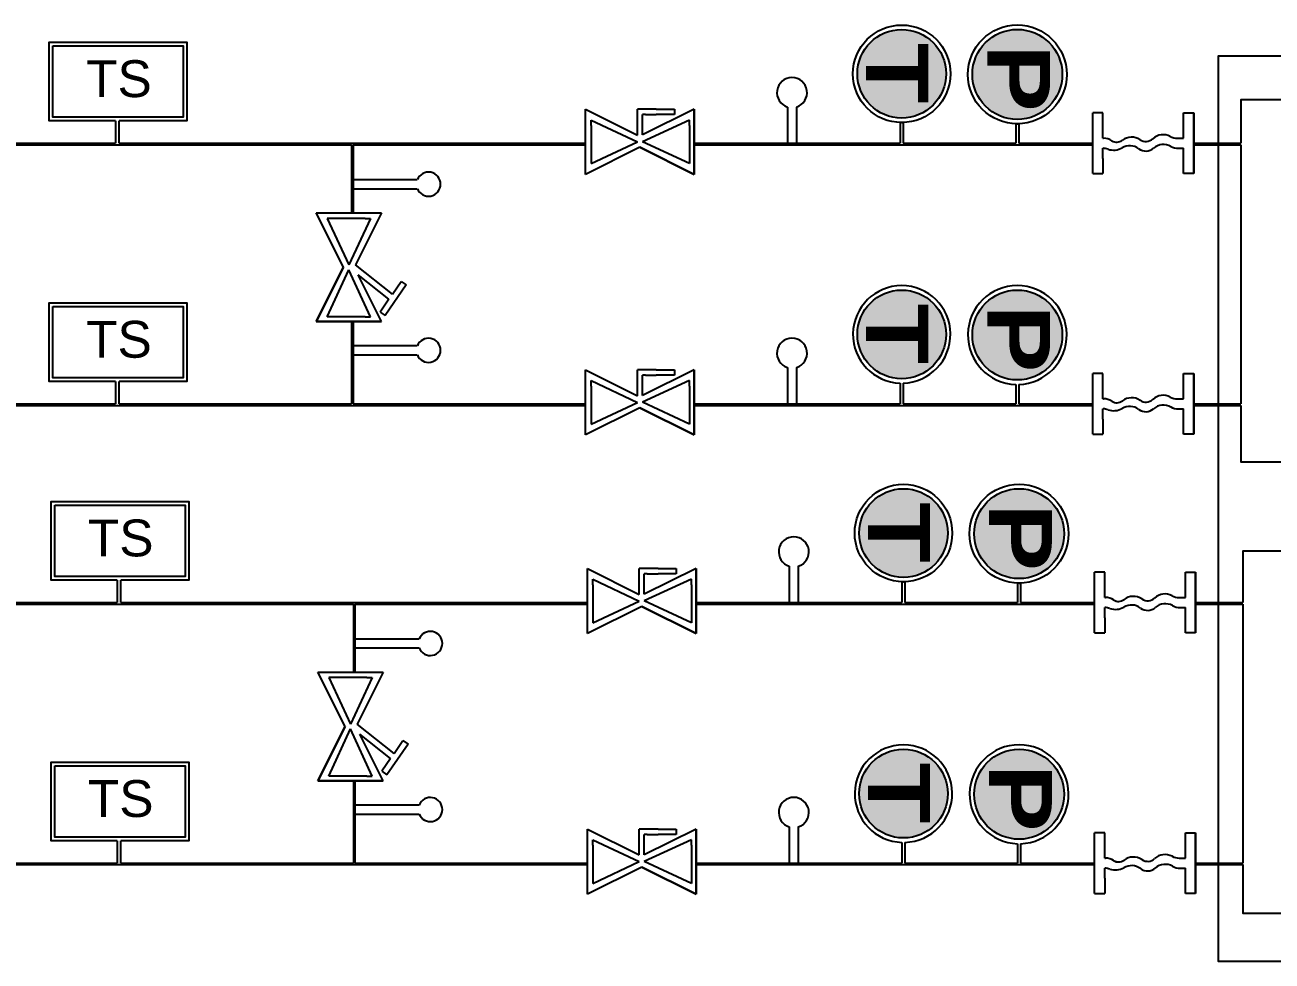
# Model space of a CAD drawing. Header units: millimetres. Extents: x -3738 to 3262, y -1370 to 2506.
# Drawn here: x 436.9 to 850.5, y 371 to 681.4 of the extents above; entities that cross this region are included whole.
import ezdxf

# ---------------------------------------------------------------- set-up
doc = ezdxf.new("R2010")
doc.units = ezdxf.units.MM
doc.styles.get("Standard").update_dxf_attribs({"font": 'arial.ttf'})

msp = doc.modelspace()

# ---------------------------------------------------------------- hatches: boundary and pattern name
h = msp.add_hatch(color=256)
h.set_gradient(color1=(255, 255, 255), tint=1)
h.paths.add_polyline_path([(712.94, 665.23, 1), (742.34, 665.23, 1)], flags=16)
h.paths.add_polyline_path([(701.8, 680.92), (701.8, 649.87), (752.63, 649.87), (752.63, 680.92)], flags=9)
h = msp.add_hatch(color=256)
h.set_gradient(color1=(255, 255, 255), tint=1)
h.paths.add_polyline_path([(712.94, 665.23, 1), (742.34, 665.23, 1)], flags=16)
h.paths.add_polyline_path([(701.8, 680.92), (701.8, 649.87), (752.63, 649.87), (752.63, 680.92)], flags=9)
h = msp.add_hatch(color=256)
h.set_gradient(color1=(255, 255, 255), tint=1)
h.paths.add_polyline_path([(751.07, 665.03, 1), (780.88, 665.03, 1)], flags=16)
h.paths.add_polyline_path([(741.74, 680), (741.74, 648.51), (793.29, 648.51), (793.29, 680)], flags=9)
h = msp.add_hatch(color=256)
h.set_gradient(color1=(255, 255, 255), tint=1)
h.paths.add_polyline_path([(751.07, 665.03, 1), (780.88, 665.03, 1)], flags=16)
h.paths.add_polyline_path([(741.74, 680), (741.74, 648.51), (793.29, 648.51), (793.29, 680)], flags=9)
h = msp.add_hatch(color=256)
h.set_gradient(color1=(255, 255, 255), tint=1)
h.paths.add_polyline_path([(712.94, 578.82, 1), (742.34, 578.82, 1)], flags=16)
h.paths.add_polyline_path([(701.8, 594.51), (701.8, 563.46), (752.63, 563.46), (752.63, 594.51)], flags=9)
h = msp.add_hatch(color=256)
h.set_gradient(color1=(255, 255, 255), tint=1)
h.paths.add_polyline_path([(712.94, 578.82, 1), (742.34, 578.82, 1)], flags=16)
h.paths.add_polyline_path([(701.8, 594.51), (701.8, 563.46), (752.63, 563.46), (752.63, 594.51)], flags=9)
h = msp.add_hatch(color=256)
h.set_gradient(color1=(255, 255, 255), tint=1)
h.paths.add_polyline_path([(751.07, 578.62, 1), (780.88, 578.62, 1)], flags=16)
h.paths.add_polyline_path([(741.74, 593.59), (741.74, 562.1), (793.29, 562.1), (793.29, 593.59)], flags=9)
h = msp.add_hatch(color=256)
h.set_gradient(color1=(255, 255, 255), tint=1)
h.paths.add_polyline_path([(751.07, 578.62, 1), (780.88, 578.62, 1)], flags=16)
h.paths.add_polyline_path([(741.74, 593.59), (741.74, 562.1), (793.29, 562.1), (793.29, 593.59)], flags=9)
h = msp.add_hatch(color=256)
h.set_gradient(color1=(255, 255, 255), tint=1)
h.paths.add_polyline_path([(713.53, 512.95, 1), (742.93, 512.95, 1)], flags=16)
h.paths.add_polyline_path([(702.39, 528.64), (702.39, 497.58), (753.22, 497.58), (753.22, 528.64)], flags=9)
h = msp.add_hatch(color=256)
h.set_gradient(color1=(255, 255, 255), tint=1)
h.paths.add_polyline_path([(713.53, 512.95, 1), (742.93, 512.95, 1)], flags=16)
h.paths.add_polyline_path([(702.39, 528.64), (702.39, 497.58), (753.22, 497.58), (753.22, 528.64)], flags=9)
h = msp.add_hatch(color=256)
h.set_gradient(color1=(255, 255, 255), tint=1)
h.paths.add_polyline_path([(751.66, 512.74, 1), (781.47, 512.74, 1)], flags=16)
h.paths.add_polyline_path([(742.33, 527.71), (742.33, 496.22), (793.88, 496.22), (793.88, 527.71)], flags=9)
h = msp.add_hatch(color=256)
h.set_gradient(color1=(255, 255, 255), tint=1)
h.paths.add_polyline_path([(751.66, 512.74, 1), (781.47, 512.74, 1)], flags=16)
h.paths.add_polyline_path([(742.33, 527.71), (742.33, 496.22), (793.88, 496.22), (793.88, 527.71)], flags=9)
h = msp.add_hatch(color=256)
h.set_gradient(color1=(255, 255, 255), tint=1)
h.paths.add_polyline_path([(713.53, 426.54, 1), (742.93, 426.54, 1)], flags=16)
h.paths.add_polyline_path([(702.39, 442.23), (702.39, 411.17), (753.22, 411.17), (753.22, 442.23)], flags=9)
h = msp.add_hatch(color=256)
h.set_gradient(color1=(255, 255, 255), tint=1)
h.paths.add_polyline_path([(713.53, 426.54, 1), (742.93, 426.54, 1)], flags=16)
h.paths.add_polyline_path([(702.39, 442.23), (702.39, 411.17), (753.22, 411.17), (753.22, 442.23)], flags=9)
h = msp.add_hatch(color=256)
h.set_gradient(color1=(255, 255, 255), tint=1)
h.paths.add_polyline_path([(751.66, 426.33, 1), (781.47, 426.33, 1)], flags=16)
h.paths.add_polyline_path([(742.33, 441.3), (742.33, 409.81), (793.88, 409.81), (793.88, 441.3)], flags=9)
h = msp.add_hatch(color=256)
h.set_gradient(color1=(255, 255, 255), tint=1)
h.paths.add_polyline_path([(751.66, 426.33, 1), (781.47, 426.33, 1)], flags=16)
h.paths.add_polyline_path([(742.33, 441.3), (742.33, 409.81), (793.88, 409.81), (793.88, 441.3)], flags=9)

# ---------------------------------------------------------------- linework, layer by layer
for p, q in [((689.75, 654.21), (689.75, 642.21)), ((692.75, 654.21), (692.75, 642.21)), ((466.89, 649.61), (466.89, 647.16)), ((468.11, 647.16), (468.11, 649.61)), ((622.8, 649.9), (622.8, 653.5)), ((622.8, 631.87), (622.8, 653.5)), ((622.8, 653.5), (640.02, 644.9)), ((622.8, 631.87), (622.8, 649.9)), ((624.6, 648.1), (624.6, 649.9)), ((624.6, 649.9), (640.02, 642.69)), ((640.02, 652.64), (640.02, 653.5)), ((646.23, 653.5), (640.02, 653.5)), ((640.02, 644.9), (640.02, 652.64)), ((658.85, 653.5), (641.63, 644.94)), ((641.63, 644.94), (641.63, 651.7)), ((642.63, 651.7), (641.63, 651.7)), ((657.28, 649.9), (641.63, 642.71)), ((642.63, 651.7), (646.23, 651.7)), ((646.23, 653.5), (652.23, 653.5)), ((652.23, 651.7), (646.23, 651.7)), ((652.23, 653.5), (652.23, 651.7)), ((657.28, 648.1), (657.28, 649.9)), ((658.85, 649.9), (658.85, 653.5)), ((658.85, 653.5), (658.85, 631.87)), ((658.85, 631.87), (658.85, 649.9)), ((791.03, 648.88), (791.03, 652.23)), ((791.03, 632.15), (791.03, 652.23)), ((794.37, 652.23), (791.03, 652.23)), ((794.37, 647.21), (794.37, 652.23)), ((821.15, 643.86), (821.15, 652.23)), ((821.15, 652.23), (824.5, 652.23)), ((824.5, 648.88), (824.5, 652.23)), ((824.5, 652.23), (824.5, 632.15)), ((466.89, 647.16), (466.89, 642.2)), ((468.11, 642.2), (468.11, 647.16)), ((624.6, 648.1), (624.6, 637.28)), ((657.28, 648.1), (657.28, 637.28)), ((727.64, 649.06), (727.14, 649.06)), ((727.14, 649.06), (727.14, 642.2)), ((727.64, 649.06), (728.14, 649.06)), ((728.14, 649.06), (728.14, 642.2)), ((765.98, 648.63), (765.48, 648.63)), ((765.48, 648.63), (765.48, 642.2)), ((765.98, 648.63), (766.48, 648.63)), ((766.48, 648.63), (766.48, 642.2)), ((791.03, 632.15), (791.03, 648.88)), ((794.37, 643.86), (794.37, 647.21)), ((824.5, 632.15), (824.5, 648.88)), ((624.6, 635.48), (640.02, 642.69)), ((657.28, 635.48), (641.63, 642.71)), ((689.75, 642.21), (689.75, 642.2)), ((692.75, 642.21), (692.75, 642.2)), ((794.37, 643.86), (794.6, 643.86)), ((798.12, 642.69), (798.09, 642.69)), ((819.06, 643.86), (821.15, 643.86)), ((640.83, 640.89), (622.8, 631.87)), ((640.83, 640.89), (622.8, 631.87)), ((624.6, 637.28), (624.6, 635.48)), ((640.83, 640.89), (658.85, 631.87)), ((658.85, 631.87), (640.83, 640.89)), ((657.28, 637.28), (657.28, 635.48)), ((794.37, 637.17), (794.37, 640.52)), ((794.37, 640.52), (794.42, 640.52)), ((794.37, 637.17), (794.37, 632.15)), ((819.36, 640.52), (821.15, 640.52)), ((821.15, 632.15), (821.15, 640.52)), ((622.8, 631.87), (622.8, 635.48)), ((658.85, 631.87), (658.85, 635.48)), ((791.03, 632.15), (791.03, 635.5)), ((824.5, 632.15), (824.5, 635.5)), ((545.7, 630.13), (566.99, 630.13)), ((791.03, 632.15), (794.37, 632.15)), ((824.5, 632.15), (821.15, 632.15)), ((545.7, 627.13), (566.99, 627.13)), ((542.45, 601.07), (533.44, 619.1)), ((533.44, 619.1), (551.47, 619.1)), ((533.44, 619.1), (537.05, 619.1)), ((542.45, 601.07), (533.44, 619.1)), ((533.44, 619.1), (555.07, 619.1)), ((538.85, 617.3), (537.05, 617.3)), ((537.05, 617.3), (544.26, 601.88)), ((549.66, 617.3), (538.85, 617.3)), ((551.47, 617.3), (544.26, 601.88)), ((545.7, 619.13), (545.7, 619.1)), ((555.07, 619.1), (546.46, 601.88)), ((549.66, 617.3), (551.47, 617.3)), ((551.47, 619.1), (555.07, 619.1)), ((542.45, 601.07), (533.44, 583.05)), ((533.44, 583.05), (542.45, 601.07)), ((537.05, 584.62), (544.28, 600.27)), ((551.47, 584.62), (544.28, 600.27)), ((558.71, 592.16), (546.46, 601.88)), ((555.07, 583.05), (547.36, 598.55)), ((557.54, 590.47), (547.36, 598.55)), ((558.71, 592.16), (561.63, 596.4)), ((561.63, 596.4), (563.34, 595.21)), ((561.63, 596.4), (563.34, 595.21)), ((563.34, 595.21), (556.33, 585.04)), ((557.54, 590.47), (554.61, 586.22)), ((538.85, 584.62), (537.05, 584.62)), ((549.66, 584.62), (538.85, 584.62)), ((549.66, 584.62), (551.47, 584.62)), ((554.61, 586.23), (556.33, 585.04)), ((533.44, 583.05), (551.47, 583.05)), ((533.44, 583.05), (537.05, 583.05)), ((555.07, 583.05), (533.44, 583.05)), ((551.47, 583.05), (555.07, 583.05)), ((566.99, 575.05), (545.7, 575.05)), ((545.7, 572.05), (566.99, 572.05)), ((622.8, 563.49), (622.8, 567.1)), ((622.8, 545.47), (622.8, 567.1)), ((622.8, 567.1), (640.02, 558.49)), ((640.02, 566.23), (640.02, 567.1)), ((646.23, 567.1), (640.02, 567.1)), ((658.85, 567.1), (641.63, 558.53)), ((646.23, 567.1), (652.23, 567.1)), ((652.23, 567.1), (652.23, 565.29)), ((658.85, 563.49), (658.85, 567.1)), ((658.85, 567.1), (658.85, 545.47)), ((689.75, 567.81), (689.75, 555.81)), ((692.75, 567.81), (692.75, 555.81)), ((466.89, 563.2), (466.89, 560.75)), ((468.11, 560.75), (468.11, 563.2)), ((622.8, 545.47), (622.8, 563.49)), ((624.6, 561.69), (624.6, 563.49)), ((624.6, 563.49), (640.02, 556.28)), ((640.02, 558.49), (640.02, 566.23)), ((641.63, 558.53), (641.63, 565.29)), ((642.63, 565.29), (641.63, 565.29)), ((657.28, 563.49), (641.63, 556.3)), ((642.63, 565.29), (646.23, 565.29)), ((652.23, 565.29), (646.23, 565.29)), ((657.28, 561.69), (657.28, 563.49)), ((658.85, 545.47), (658.85, 563.49)), ((727.14, 562.65), (727.14, 562.66)), ((727.14, 562.65), (727.14, 555.78)), ((728.14, 562.65), (728.14, 562.66)), ((728.14, 562.65), (728.14, 555.78)), ((791.03, 562.48), (791.03, 565.82)), ((791.03, 545.74), (791.03, 565.82)), ((794.37, 565.82), (791.03, 565.82)), ((794.37, 560.8), (794.37, 565.82)), ((821.15, 557.45), (821.15, 565.82)), ((821.15, 565.82), (824.5, 565.82)), ((824.5, 562.48), (824.5, 565.82)), ((824.5, 565.82), (824.5, 545.74)), ((466.89, 560.75), (466.89, 555.79)), ((468.11, 555.79), (468.11, 560.75)), ((624.6, 561.69), (624.6, 550.87)), ((657.28, 561.69), (657.28, 550.87)), ((765.48, 562.22), (765.48, 562.23)), ((765.48, 562.22), (765.48, 555.78)), ((766.48, 562.22), (766.48, 562.23)), ((766.48, 562.22), (766.48, 555.78)), ((791.03, 545.74), (791.03, 562.48)), ((794.37, 557.45), (794.37, 560.8)), ((824.5, 545.74), (824.5, 562.48)), ((640.83, 554.48), (622.8, 545.47)), ((640.83, 554.48), (622.8, 545.47)), ((624.6, 549.07), (640.02, 556.28)), ((640.83, 554.48), (658.85, 545.47)), ((658.85, 545.47), (640.83, 554.48)), ((657.28, 549.07), (641.63, 556.3)), ((689.75, 555.81), (689.75, 555.79)), ((692.75, 555.81), (692.75, 555.79)), ((794.37, 557.45), (794.6, 557.45)), ((798.12, 556.28), (798.09, 556.28)), ((819.06, 557.45), (821.15, 557.45)), ((832.6, 555.29), (832.6, 554.11)), ((840.14, 555.29), (840.14, 554.11)), ((624.6, 550.87), (624.6, 549.07)), ((657.28, 550.87), (657.28, 549.07)), ((794.37, 550.76), (794.37, 554.11)), ((794.37, 554.11), (794.42, 554.11)), ((794.37, 550.76), (794.37, 545.74)), ((819.36, 554.11), (821.15, 554.11)), ((821.15, 545.74), (821.15, 554.11)), ((622.8, 545.47), (622.8, 549.07)), ((658.85, 545.47), (658.85, 549.07)), ((791.03, 545.74), (791.03, 549.09)), ((824.5, 545.74), (824.5, 549.09)), ((791.03, 545.74), (794.37, 545.74)), ((824.5, 545.74), (821.15, 545.74)), ((623.39, 497.62), (623.39, 501.22)), ((623.39, 479.59), (623.39, 501.22)), ((623.39, 501.22), (640.61, 492.61)), ((640.61, 500.35), (640.61, 501.22)), ((646.82, 501.22), (640.61, 501.22)), ((659.44, 501.22), (642.22, 492.66)), ((646.82, 501.22), (652.82, 501.22)), ((652.82, 501.22), (652.82, 499.42)), ((659.44, 497.62), (659.44, 501.22)), ((659.44, 501.22), (659.44, 479.59)), ((690.34, 501.93), (690.34, 489.93)), ((693.34, 501.93), (693.34, 489.93)), ((467.47, 497.32), (467.47, 494.88)), ((468.7, 494.88), (468.7, 497.32)), ((623.39, 479.59), (623.39, 497.62)), ((625.19, 495.81), (625.19, 497.62)), ((625.19, 497.62), (640.61, 490.41)), ((640.61, 492.61), (640.61, 500.35)), ((642.22, 492.66), (642.22, 499.42)), ((643.22, 499.42), (642.22, 499.42)), ((657.87, 497.62), (642.22, 490.43)), ((643.22, 499.42), (646.82, 499.42)), ((652.82, 499.42), (646.82, 499.42)), ((657.87, 495.81), (657.87, 497.62)), ((659.44, 479.59), (659.44, 497.62)), ((728.23, 496.78), (727.73, 496.78)), ((727.73, 496.78), (727.73, 489.91)), ((728.23, 496.78), (728.73, 496.78)), ((728.73, 496.78), (728.73, 489.91)), ((766.57, 496.35), (766.07, 496.35)), ((766.07, 496.35), (766.07, 489.91)), ((766.57, 496.35), (767.07, 496.35)), ((767.07, 496.35), (767.07, 489.91)), ((791.62, 496.6), (791.62, 499.95)), ((791.62, 479.86), (791.62, 499.95)), ((794.96, 499.95), (791.62, 499.95)), ((791.62, 479.86), (791.62, 496.6)), ((794.96, 494.93), (794.96, 499.95)), ((821.74, 491.58), (821.74, 499.95)), ((821.74, 499.95), (825.09, 499.95)), ((825.09, 496.6), (825.09, 499.95)), ((825.09, 499.95), (825.09, 479.86)), ((825.09, 479.86), (825.09, 496.6)), ((467.47, 494.88), (467.47, 489.91)), ((468.7, 489.91), (468.7, 494.88)), ((625.19, 495.81), (625.19, 485)), ((657.87, 495.81), (657.87, 485)), ((794.96, 491.58), (794.96, 494.93)), ((641.41, 488.6), (623.39, 479.59)), ((641.41, 488.6), (623.39, 479.59)), ((625.19, 483.2), (640.61, 490.41)), ((641.41, 488.6), (659.44, 479.59)), ((659.44, 479.59), (641.41, 488.6)), ((657.87, 483.2), (642.22, 490.43)), ((690.34, 489.93), (690.34, 489.91)), ((693.34, 489.93), (693.34, 489.91)), ((794.96, 491.58), (795.19, 491.58)), ((794.96, 484.88), (794.96, 488.23)), ((794.96, 488.23), (795.01, 488.23)), ((798.71, 490.41), (798.68, 490.41)), ((819.65, 491.58), (821.74, 491.58)), ((819.95, 488.23), (821.74, 488.23)), ((821.74, 479.86), (821.74, 488.23)), ((840.14, 489.91), (840.73, 489.91)), ((840.14, 489.41), (840.73, 489.41)), ((625.19, 485), (625.19, 483.2)), ((657.87, 485), (657.87, 483.2)), ((794.96, 484.88), (794.96, 479.86)), ((623.39, 479.59), (623.39, 483.2)), ((659.44, 479.59), (659.44, 483.2)), ((791.62, 479.86), (791.62, 483.21)), ((791.62, 479.86), (794.96, 479.86)), ((825.09, 479.86), (821.74, 479.86)), ((825.09, 479.86), (825.09, 483.21)), ((546.29, 477.84), (567.58, 477.84)), ((546.29, 474.84), (567.58, 474.84)), ((543.04, 448.79), (534.03, 466.81)), ((534.03, 466.81), (552.05, 466.81)), ((534.03, 466.81), (537.63, 466.81)), ((543.04, 448.79), (534.03, 466.81)), ((534.03, 466.81), (555.66, 466.81)), ((539.44, 465.01), (537.63, 465.01)), ((537.63, 465.01), (544.84, 449.6)), ((550.25, 465.01), (539.44, 465.01)), ((552.05, 465.01), (544.84, 449.6)), ((546.29, 466.84), (546.29, 466.81)), ((555.66, 466.81), (547.05, 449.6)), ((550.25, 465.01), (552.05, 465.01)), ((552.05, 466.81), (555.66, 466.81)), ((543.04, 448.79), (534.03, 430.76)), ((534.03, 430.76), (543.04, 448.79)), ((537.63, 432.33), (544.87, 447.98)), ((552.05, 432.33), (544.87, 447.98)), ((559.3, 439.88), (547.05, 449.6)), ((555.66, 430.76), (547.95, 446.27)), ((558.12, 438.18), (547.95, 446.27)), ((563.93, 442.93), (556.92, 432.75)), ((559.3, 439.88), (562.22, 444.12)), ((562.22, 444.12), (563.93, 442.93)), ((562.22, 444.12), (563.93, 442.93)), ((558.12, 438.18), (555.2, 433.94)), ((534.03, 430.76), (552.05, 430.76)), ((534.03, 430.76), (537.63, 430.76)), ((555.66, 430.76), (534.03, 430.76)), ((539.44, 432.33), (537.63, 432.33)), ((550.25, 432.33), (539.44, 432.33)), ((550.25, 432.33), (552.05, 432.33)), ((552.05, 430.76), (555.66, 430.76)), ((555.2, 433.94), (556.92, 432.75)), ((567.58, 422.76), (546.29, 422.76)), ((546.29, 419.76), (567.58, 419.76)), ((623.39, 411.21), (623.39, 414.81)), ((623.39, 393.18), (623.39, 414.81)), ((623.39, 414.81), (640.61, 406.2)), ((640.61, 413.94), (640.61, 414.81)), ((646.82, 414.81), (640.61, 414.81)), ((640.61, 406.2), (640.61, 413.94)), ((659.44, 414.81), (642.22, 406.25)), ((646.82, 414.81), (652.82, 414.81)), ((652.82, 414.81), (652.82, 413.01)), ((659.44, 411.21), (659.44, 414.81)), ((659.44, 414.81), (659.44, 393.18)), ((690.34, 415.52), (690.34, 403.52)), ((693.34, 415.52), (693.34, 403.52)), ((467.47, 410.91), (467.47, 408.47)), ((468.7, 408.47), (468.7, 410.91)), ((623.39, 393.18), (623.39, 411.21)), ((625.19, 409.4), (625.19, 411.21)), ((625.19, 411.21), (640.61, 404)), ((642.22, 406.25), (642.22, 413.01)), ((643.22, 413.01), (642.22, 413.01)), ((657.87, 411.21), (642.22, 404.02)), ((643.22, 413.01), (646.82, 413.01)), ((652.82, 413.01), (646.82, 413.01)), ((657.87, 409.4), (657.87, 411.21)), ((659.44, 393.18), (659.44, 411.21)), ((727.73, 410.37), (727.73, 403.5)), ((727.73, 410.37), (727.73, 410.37)), ((728.73, 410.37), (728.73, 403.5)), ((728.73, 410.37), (728.73, 410.37)), ((766.07, 409.94), (766.07, 403.5)), ((766.07, 409.94), (766.07, 409.94)), ((767.07, 409.94), (767.07, 403.5)), ((767.07, 409.94), (767.07, 409.94)), ((791.62, 410.19), (791.62, 413.54)), ((791.62, 393.45), (791.62, 413.54)), ((794.96, 413.54), (791.62, 413.54)), ((791.62, 393.45), (791.62, 410.19)), ((794.96, 408.52), (794.96, 413.54)), ((821.74, 405.17), (821.74, 413.54)), ((821.74, 413.54), (825.09, 413.54)), ((825.09, 410.19), (825.09, 413.54)), ((825.09, 413.54), (825.09, 393.45)), ((825.09, 393.45), (825.09, 410.19)), ((467.47, 408.47), (467.47, 403.5)), ((468.7, 403.5), (468.7, 408.47)), ((625.19, 409.4), (625.19, 398.59)), ((657.87, 409.4), (657.87, 398.59)), ((794.96, 405.17), (794.96, 408.52)), ((641.41, 402.19), (623.39, 393.18)), ((641.41, 402.19), (623.39, 393.18)), ((625.19, 396.79), (640.61, 404)), ((641.41, 402.19), (659.44, 393.18)), ((659.44, 393.18), (641.41, 402.19)), ((657.87, 396.79), (642.22, 404.02)), ((690.34, 403.52), (690.34, 403.5)), ((693.34, 403.52), (693.34, 403.5)), ((794.96, 405.17), (795.19, 405.17)), ((794.96, 398.47), (794.96, 401.82)), ((794.96, 401.82), (795.01, 401.82)), ((798.71, 404), (798.68, 404)), ((819.65, 405.17), (821.74, 405.17)), ((819.95, 401.82), (821.74, 401.82)), ((821.74, 393.45), (821.74, 401.82)), ((840.14, 403), (840.73, 403)), ((625.19, 398.59), (625.19, 396.79)), ((657.87, 398.59), (657.87, 396.79)), ((794.96, 398.47), (794.96, 393.45)), ((623.39, 393.18), (623.39, 396.79)), ((659.44, 393.18), (659.44, 396.79)), ((791.62, 393.45), (791.62, 396.8)), ((791.62, 393.45), (794.96, 393.45)), ((825.09, 393.45), (821.74, 393.45)), ((825.09, 393.45), (825.09, 396.8))]:
    msp.add_line(p, q)
at = {"color": 1}
for p, q in [((408.13, 641.7), (545.2, 641.7)), ((408.19, 642.2), (466.89, 642.2)), ((468.11, 642.2), (622.8, 642.2)), ((545.2, 641.7), (545.2, 619.1)), ((545.7, 641.7), (545.7, 619.1)), ((545.7, 641.7), (622.8, 641.7)), ((658.85, 642.2), (727.14, 642.2)), ((658.85, 641.7), (791.03, 641.7)), ((728.14, 642.2), (765.48, 642.2)), ((766.48, 642.2), (791.03, 642.2)), ((824.5, 642.2), (840.14, 642.2)), ((824.5, 641.7), (840.14, 641.7)), ((545.7, 619.13), (545.7, 627.13)), ((545.2, 583.05), (545.2, 555.79)), ((545.7, 583.05), (545.7, 555.79)), ((408.13, 555.29), (622.8, 555.29)), ((408.19, 555.79), (466.89, 555.79)), ((468.11, 555.79), (545.2, 555.79)), ((545.7, 555.79), (622.8, 555.79)), ((658.85, 555.79), (727.14, 555.79)), ((658.85, 555.29), (791.03, 555.29)), ((728.14, 555.79), (765.48, 555.79)), ((766.48, 555.79), (791.03, 555.79)), ((824.5, 555.79), (840.14, 555.79)), ((824.5, 555.29), (840.14, 555.29))]:
    msp.add_line(p, q, dxfattribs=at)
at = {"color": 5}
for p, q in [((408.72, 489.41), (545.79, 489.41)), ((408.78, 489.91), (467.47, 489.91)), ((468.7, 489.91), (623.39, 489.91)), ((545.79, 489.41), (545.79, 466.81)), ((546.29, 489.41), (623.39, 489.41)), ((546.29, 489.41), (546.29, 466.81)), ((659.44, 489.91), (727.73, 489.91)), ((659.44, 489.41), (791.62, 489.41)), ((728.73, 489.91), (766.07, 489.91)), ((767.07, 489.91), (791.62, 489.91)), ((825.09, 489.91), (840.73, 489.91)), ((825.09, 489.41), (840.73, 489.41)), ((546.29, 466.84), (546.29, 474.84)), ((545.79, 430.76), (545.79, 403.5)), ((546.29, 430.76), (546.29, 403.5)), ((546.29, 422.76), (546.29, 419.76)), ((408.72, 403), (623.39, 403)), ((408.78, 403.5), (467.47, 403.5)), ((468.7, 403.5), (545.79, 403.5)), ((546.29, 403.5), (623.39, 403.5)), ((659.44, 403.5), (727.73, 403.5)), ((659.44, 403), (791.62, 403)), ((728.73, 403.5), (766.07, 403.5)), ((767.07, 403.5), (791.62, 403.5)), ((825.09, 403.5), (840.73, 403.5)), ((825.09, 403), (840.73, 403))]:
    msp.add_line(p, q, dxfattribs=at)
for points in [[(466.89, 649.61), (444.91, 649.61), (444.91, 675.68), (490.57, 675.68), (490.57, 649.61), (468.11, 649.61)], [(832.6, 403), (832.6, 371.03), (1132.6, 371.03), (1132.6, 671.03), (832.6, 671.03), (832.6, 642.2)], [(840.14, 554.11), (840.14, 536.59), (1120.14, 536.59), (1120.14, 656.59), (840.14, 656.59), (840.14, 642.2)], [(832.6, 641.7), (832.6, 555.79)], [(840.14, 641.7), (840.14, 555.79)], [(466.89, 563.2), (444.91, 563.2), (444.91, 589.28), (490.57, 589.28), (490.57, 563.2), (468.11, 563.2)], [(832.6, 554.11), (832.6, 489.91)], [(467.47, 497.32), (445.5, 497.32), (445.5, 523.4), (491.16, 523.4), (491.16, 497.32), (468.7, 497.32)], [(840.73, 403), (840.73, 386.94), (1120.73, 386.94), (1120.73, 506.94), (840.73, 506.94), (840.73, 489.91)], [(832.6, 489.41), (832.6, 403.5)], [(840.73, 489.41), (840.73, 403.5)], [(467.47, 410.91), (445.5, 410.91), (445.5, 436.99), (491.16, 436.99), (491.16, 410.91), (468.7, 410.91)]]:
    msp.add_lwpolyline(points)
for points in [[(446.13, 674.46), (489.35, 674.46), (489.35, 650.83), (446.13, 650.83)], [(446.13, 588.05), (489.35, 588.05), (489.35, 564.42), (446.13, 564.42)], [(446.72, 522.18), (489.94, 522.18), (489.94, 498.55), (446.72, 498.55)], [(446.72, 435.77), (489.94, 435.77), (489.94, 412.14), (446.72, 412.14)]]:
    msp.add_lwpolyline(points, close=True)
for centre, radius in [((727.64, 665.23), 16.17), ((727.64, 665.23), 14.7), ((765.98, 665.03), 16.4), ((765.98, 665.03), 14.91), ((727.64, 578.82), 14.7), ((765.98, 578.62), 14.91), ((728.23, 512.95), 16.17), ((728.23, 512.95), 14.7), ((766.57, 512.74), 16.4), ((766.57, 512.74), 14.91), ((728.23, 426.54), 14.7), ((766.57, 426.33), 14.91)]:
    msp.add_circle(centre, radius)
for centre, radius, start, end in [((691.25, 658.98), 5, 287.4576, 252.5424), ((794.6, 638.84), 5.02, 57.0076, 90), ((798.98, 645.59), 3.03, 237.0076, 307.4133), ((803.27, 636.34), 5.02, 53.3456, 120.3448), ((803.87, 639.2), 5.02, 55.953, 127.4133), ((808.6, 646.21), 3.43, 235.953, 312.9094), ((814.36, 640.01), 5.02, 62.0579, 132.9094), ((814.46, 636.77), 5.02, 60.7856, 131.0513), ((819.06, 648.88), 5.02, 242.0579, 270), ((819.36, 645.54), 5.02, 240.7856, 270), ((794.42, 635.5), 5.02, 70.5955, 90), ((797.93, 645.47), 5.55, 250.5955, 300.3448), ((808.6, 643.5), 3.9, 233.3456, 311.0513), ((570.7, 628.63), 4, 202.0243, 157.9757), ((727.64, 578.82), 16.17, 271.771, 268.229), ((765.98, 578.62), 16.4, 271.7466, 268.2534), ((570.7, 573.55), 4, 202.0243, 157.9757), ((691.25, 572.57), 5, 287.4576, 252.5424), ((814.36, 553.6), 5.02, 62.0579, 132.9094), ((794.6, 552.43), 5.02, 57.0076, 90), ((797.93, 559.06), 5.55, 250.5955, 300.3448), ((798.98, 559.18), 3.03, 237.0076, 307.4133), ((803.27, 549.93), 5.02, 53.3456, 120.3448), ((803.87, 552.79), 5.02, 55.953, 127.4133), ((808.6, 559.8), 3.43, 235.953, 312.9094), ((814.46, 550.36), 5.02, 60.7856, 131.0513), ((819.06, 562.48), 5.02, 242.0579, 270), ((819.36, 559.13), 5.02, 240.7856, 270), ((794.42, 549.09), 5.02, 70.5955, 90), ((808.6, 557.09), 3.9, 233.3456, 311.0513), ((691.84, 506.7), 5, 287.4576, 252.5424), ((814.94, 487.73), 5.02, 62.0579, 132.9094), ((795.01, 483.21), 5.02, 70.5955, 90), ((795.19, 486.56), 5.02, 57.0076, 90), ((798.52, 493.18), 5.55, 250.5955, 300.3448), ((799.57, 493.31), 3.03, 237.0076, 307.4133), ((803.86, 484.06), 5.02, 53.3456, 120.3448), ((804.46, 486.92), 5.02, 55.953, 127.4133), ((809.19, 491.21), 3.9, 233.3456, 311.0513), ((809.19, 493.92), 3.43, 235.953, 312.9094), ((815.05, 484.49), 5.02, 60.7856, 131.0513), ((819.65, 496.6), 5.02, 242.0579, 270), ((819.95, 493.25), 5.02, 240.7856, 270), ((571.29, 476.34), 4, 202.0243, 157.9757), ((728.23, 426.54), 16.17, 271.771, 268.229), ((766.57, 426.33), 16.4, 271.7466, 268.2534), ((571.29, 421.26), 4, 202.0243, 157.9757), ((691.84, 420.29), 5, 287.4576, 252.5424), ((804.46, 400.51), 5.02, 55.953, 127.4133), ((814.94, 401.32), 5.02, 62.0579, 132.9094), ((819.65, 410.19), 5.02, 242.0579, 270), ((795.01, 396.8), 5.02, 70.5955, 90), ((795.19, 400.15), 5.02, 57.0076, 90), ((798.52, 406.78), 5.55, 250.5955, 300.3448), ((799.57, 406.9), 3.03, 237.0076, 307.4133), ((803.86, 397.65), 5.02, 53.3456, 120.3448), ((809.19, 404.81), 3.9, 233.3456, 311.0513), ((809.19, 407.51), 3.43, 235.953, 312.9094), ((815.05, 398.08), 5.02, 60.7856, 131.0513), ((819.95, 406.84), 5.02, 240.7856, 270)]:
    msp.add_arc(centre, radius, start, end)

# ---------------------------------------------------------------- texts
at = {"attachment_point": 1, "rotation": 270}
for s, insert, char_height, width in [('\\pxqc;{\\fArial Black|b0|i0|c0|p34;T}', (736.42, 665.61), 20.5812, 0.3218), ('\\pxqc;{\\fArial Black|b0|i0|c0|p34;P}', (776.86, 663.98), 20.8695, 0.3263), ('\\pxqc;{\\fArial Black|b0|i0|c0|p34;T}', (736.42, 579.2), 20.5812, 0.3218), ('\\pxqc;{\\fArial Black|b0|i0|c0|p34;P}', (776.86, 577.57), 20.8695, 0.3263), ('\\pxqc;{\\fArial Black|b0|i0|c0|p34;T}', (737.01, 513.33), 20.5812, 0.3218), ('\\pxqc;{\\fArial Black|b0|i0|c0|p34;P}', (777.45, 511.7), 20.8695, 0.3263), ('\\pxqc;{\\fArial Black|b0|i0|c0|p34;T}', (737.01, 426.92), 20.5812, 0.3218), ('\\pxqc;{\\fArial Black|b0|i0|c0|p34;P}', (777.45, 425.29), 20.8695, 0.3263)]:
    msp.add_mtext(s, dxfattribs=dict(at, insert=insert, char_height=char_height, width=width))
at = {"char_height": 12.223, "attachment_point": 1}
for insert in [(457.11, 669.72), (457.11, 583.31), (457.7, 517.43), (457.7, 431.02)]:
    msp.add_mtext_dynamic_manual_height_columns('TS', width=3.131, gutter_width=61.12, heights=[0], dxfattribs=dict(at, insert=insert))

doc.saveas('drawing.dxf')
